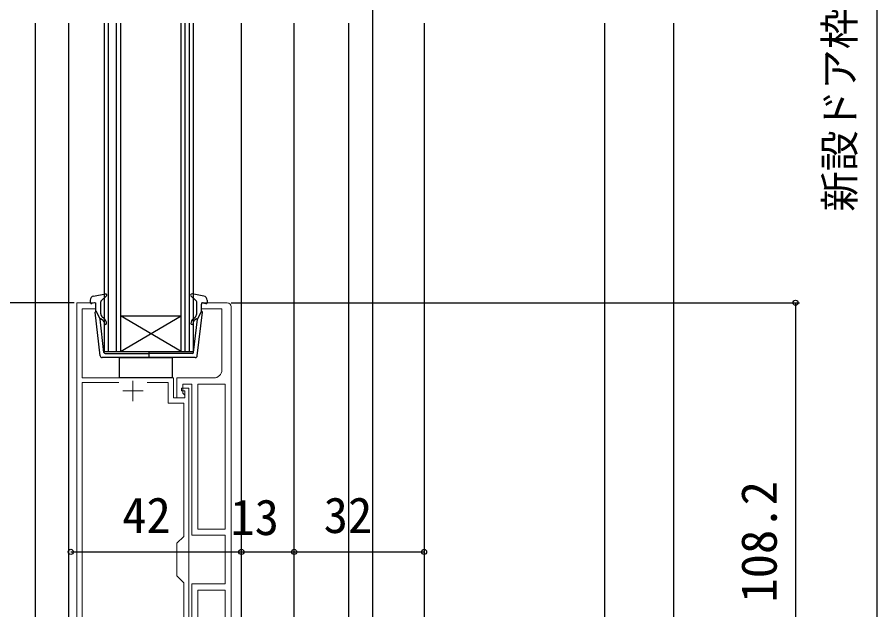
# Model space of a CAD drawing. Units: millimetres, scale not verified. Extents: x -525 to 525, y -803 to 799.
# Drawn here: x -274 to -62.3, y 86.7 to 232.6 of the extents above; entities that cross this region are included whole.
import ezdxf
from ezdxf.enums import TextEntityAlignment as Align

# ---------------------------------------------------------------- set-up
doc = ezdxf.new("R2010")
doc.units = ezdxf.units.MM
doc.header["$LTSCALE"] = 4
doc.layers.add('0-2_YKK_11', color=7, linetype='Continuous', lineweight=18)
for name, color, linetype in [('0-4_YKK_12', 2, 'Continuous'), ('0-5_YKK_13', 4, 'Continuous'), ('0-6_YKK_D', 6, 'Continuous')]:
    doc.layers.add(name, color=color, linetype=linetype)
doc.styles.add('ＭＳ ゴシック', font='')
doc.styles.get('ＭＳ ゴシック').set_extended_font_data('MS Gothic')

msp = doc.modelspace()

# ---------------------------------------------------------------- linework, layer by layer
at = {"layer": '0-2_YKK_11'}
for p, q in [((-221.3, 54.562), (-221.3, 161.262)), ((-245.5, 138.062), (-245.5, 143.062)), ((-248, 140.562), (-243, 140.562))]:
    msp.add_line(p, q, dxfattribs=at)
for points in [[(-259.3, 162.262), (-259.3, 36.062), (-258, 36.062), (-258, 42.062), (-236.3, 42.062), (-236.3, 47.962), (-234.3, 47.962), (-234.3, 44.262), (-233.1, 44.262), (-233.1, 47.962), (-231.7, 47.962), (-231.7, 141.262), (-233.5, 141.262), (-233.5, 140.562), (-232.7, 140.562), (-232.7, 138.862), (-235.5, 138.862), (-235.5, 143.762), (-258, 143.762), (-258, 160.762), (-254.6, 160.762), (-254.6, 162.262)], [(-222.8, 142.262), (-222.8, 106.562), (-229.5, 106.562), (-229.5, 142.262)], [(-222.8, 91.562), (-222.8, 54.562), (-229.5, 54.562), (-229.5, 91.562)]]:
    msp.add_lwpolyline(points, close=True, dxfattribs=at)
for points in [[(-222.3, 162.262), (-228.6, 162.262), (-228.6, 160.762), (-223.6, 160.762), (-223.6, 145.762)], [(-249.133, 43.162), (-258, 43.162), (-258, 142.662), (-248.992, 142.662)], [(-242.009, 142.662), (-236.8, 142.662), (-236.8, 137.562), (-233, 137.562), (-233, 104.762), (-234.7, 103.062), (-234.7, 95.062), (-233, 93.362), (-233, 49.262), (-237.6, 49.262), (-237.6, 43.162), (-241.867, 43.162)], [(-225.6, 143.762), (-234.7, 143.762), (-234.7, 138.862), (-232.7, 138.862), (-232.7, 139.562), (-233.2, 140.062), (-233.2, 142.262), (-231, 142.262), (-231, 105.062), (-222.8, 105.062), (-222.8, 93.062), (-231, 93.062), (-231, 54.862)]]:
    msp.add_lwpolyline(points, dxfattribs=at)
for centre, radius, start, end in [((-222.3, 161.262), 1, 0.00001, 89.99999), ((-225.6, 145.762), 2, 270.00001, 359.99999)]:
    msp.add_arc(centre, radius, start, end, dxfattribs=at)
at = {"layer": '0-4_YKK_12'}
for p, q in [((-186.5, 575.062), (-186.5, -80.369)), ((-269.6, 231.061), (-269.6, 42.062)), ((-261.3, 42.062), (-261.3, 231.061)), ((-252.6, 231.061), (-252.6, 150.262)), ((-251.6, 231.061), (-251.6, 150.262)), ((-249.6, 231.061), (-249.6, 150.262)), ((-248.6, 231.061), (-248.6, 150.262)), ((-233.6, 150.262), (-233.6, 231.061)), ((-232.6, 150.262), (-232.6, 231.061)), ((-231.6, 150.262), (-231.6, 231.061)), ((-230.6, 150.262), (-230.6, 231.061)), ((-192.301, 161.262), (-192.301, 231.061)), ((-173.8, 231.061), (-173.8, 53.565)), ((-129.3, 53.065), (-129.3, 231.061)), ((-112.31, 58.065), (-112.31, 231.061)), ((-192.3, 50.565), (-192.301, 161.262)), ((-248.6, 159.062), (-233.6, 159.062)), ((-248.6, 150.262), (-233.6, 159.062)), ((-233.6, 150.262), (-248.6, 159.062)), ((-252.6, 150.262), (-248.6, 150.262)), ((-248.6, 150.262), (-233.6, 150.262)), ((-233.6, 150.262), (-230.6, 150.262))]:
    msp.add_line(p, q, dxfattribs=at)
for points in [[(-218.8, 54.262), (-218.8, 161.4), (-218.8, 231.061)], [(-205.801, 50.065), (-205.8, 161.262), (-205.8, 231.061)]]:
    msp.add_lwpolyline(points, dxfattribs=at)
at = {"layer": '0-5_YKK_13'}
for p, q in [((-255.183, 163.914), (-252.255, 164.457)), ((-253.302, 162.751), (-251.998, 163.94)), ((-229.898, 162.751), (-231.202, 163.94)), ((-228.018, 163.914), (-230.945, 164.457)), ((-256, 162.93), (-256, 162.362)), ((-254.981, 162.251), (-255.62, 162.073)), ((-254.6, 160.262), (-254.6, 161.962)), ((-253.4, 159.528), (-253.4, 162.53)), ((-229.8, 159.528), (-229.8, 162.53)), ((-228.6, 160.262), (-228.6, 161.962)), ((-228.22, 162.251), (-227.581, 162.073)), ((-227.2, 162.93), (-227.2, 162.362)), ((-253.552, 149.204), (-254.798, 159.945)), ((-254.6, 160.262), (-253.587, 158.262)), ((-229.649, 149.204), (-228.402, 159.945)), ((-228.6, 160.262), (-229.614, 158.262)), ((-252.631, 150.027), (-253.587, 158.262)), ((-253.241, 158.275), (-252.857, 157.954)), ((-252.536, 158.337), (-253.043, 158.762)), ((-230.664, 158.337), (-230.157, 158.762)), ((-230.569, 150.027), (-229.614, 158.262)), ((-229.96, 158.275), (-230.343, 157.954)), ((-241.6, 150.341), (-241.6, 148.71)), ((-230.145, 148.762), (-253.055, 148.762)), ((-252.333, 149.762), (-241.6, 149.762)), ((-230.867, 149.762), (-241.6, 149.762))]:
    msp.add_line(p, q, dxfattribs=at)
msp.add_lwpolyline([(-235.8, 143.762), (-248.8, 143.762), (-248.8, 148.762), (-235.8, 148.762)], close=True, dxfattribs=at)
for centre, radius, start, end in [((-255, 162.93), 1, 100.51214, 180), ((-252.2, 164.162), 0.3, 312.35531, 100.51214), ((-231, 164.162), 0.3, 79.48786, 227.64469), ((-228.2, 162.93), 1, 0, 79.48786), ((-255.7, 162.362), 0.3, 180, 285.56536), ((-254.9, 161.962), 0.3, 0, 105.56536), ((-253.1, 162.53), 0.3, 132.35531, 180), ((-230.1, 162.53), 0.3, 0, 47.64469), ((-228.3, 161.962), 0.3, 74.43464, 180), ((-227.5, 162.362), 0.3, 254.43464, 0), ((-254.5, 159.979), 0.3, 109.47122, 186.62089), ((-252.4, 159.528), 1, 180, 229.99999), ((-230.8, 159.528), 1, 310.00001, 0), ((-228.7, 159.979), 0.3, 353.37911, 70.52878), ((-253.369, 158.122), 0.2, 49.99999, 186.62089), ((-253.5, 157.188), 1, 0, 49.99999), ((-253.5, 157.188), 1.5, 0, 49.99999), ((-252.25, 157.188), 0.25, 180, 0), ((-229.7, 157.188), 1.5, 130.00001, 180), ((-230.95, 157.188), 0.25, 180, 0), ((-229.7, 157.188), 1, 130.00001, 180), ((-229.831, 158.122), 0.2, 353.37911, 130.00001), ((-253.055, 149.262), 0.5, 186.62089, 270), ((-252.333, 150.062), 0.3, 186.62089, 270), ((-230.867, 150.062), 0.3, 270, 353.37911), ((-230.145, 149.262), 0.5, 270, 353.37911)]:
    msp.add_arc(centre, radius, start, end, dxfattribs=at)
at = {"layer": '0-6_YKK_D'}
for p, q in [((-62.31, 448.562), (-62.31, 51.565)), ((-260, 162.262), (-366.1, 162.262)), ((-221.3, 162.262), (-81.31, 162.262)), ((-82.31, 162.262), (-82.31, 54.065)), ((-205.801, 101.325), (-205.801, 101.962)), ((-205.801, 100.962), (-173.8, 100.962))]:
    msp.add_line(p, q, dxfattribs=at)
msp.add_lwpolyline([(-260.8, 100.962), (-218.8, 100.962), (-205.8, 100.962)], dxfattribs=at)
for centre in [(-82.31, 162.262), (-260.8, 100.962), (-218.8, 100.962), (-218.8, 100.962), (-205.8, 100.962), (-205.801, 100.962), (-173.8, 100.962)]:
    msp.add_circle(centre, 0.637, dxfattribs=at)

# ---------------------------------------------------------------- texts
at = {"layer": '0-6_YKK_D', "style": 'ＭＳ ゴシック'}
for s, height, p in [('新設ドア枠H＝KH－5', 7.331, (-65.617, 184.694)), ('108.2', 8.798, (-84.31, 88.459))]:
    msp.add_text(s, height=height, rotation=90, dxfattribs=at).set_placement(p, align=Align.BOTTOM_LEFT)
for s, p in [('42', (-248.141, 102.962)), ('13', (-221.505, 102.462)), ('32', (-198.528, 102.962))]:
    msp.add_text(s, height=8.798, dxfattribs=at).set_placement(p, align=Align.BOTTOM_LEFT)

doc.saveas('drawing.dxf')
